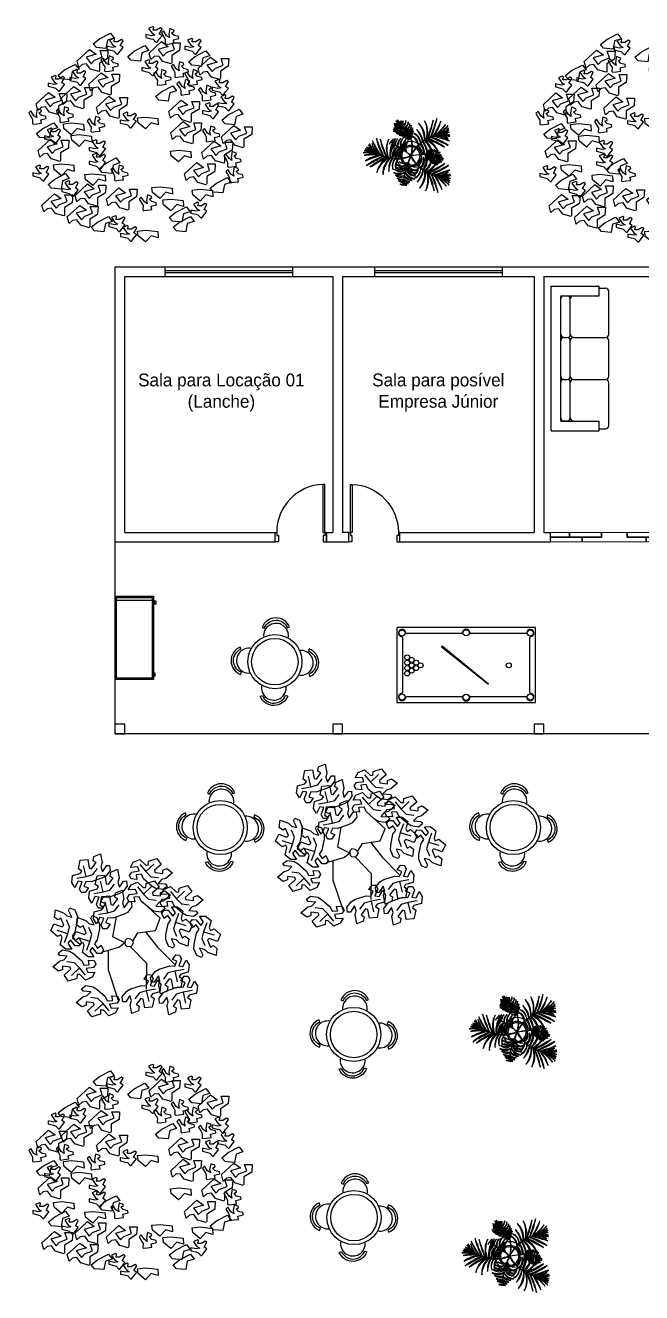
# Model space of a CAD drawing. Header units: metres. Extents: x 114 to 241, y 266 to 640.
# Drawn here: x 114.01 to 123.64, y 266.33 to 286.14 of the extents above; entities that cross this region are included whole.
import ezdxf

# ---------------------------------------------------------------- set-up
doc = ezdxf.new("R2010")
doc.units = ezdxf.units.M
for name, color, linetype in [('01', 1, 'Continuous'), ('02', 2, 'Continuous'), ('Carimbo', 7, 'Continuous'), ('GIRO', 1, 'Continuous'), ('HATCH', 9, 'Continuous'), ('PECAS', 150, 'Continuous')]:
    doc.layers.add(name, color=color, linetype=linetype)
doc.layers.add('Piso', color=251, linetype='Continuous', lineweight=9)
doc.layers.add('Portas', color=24, linetype='Continuous', lineweight=30)

# ---------------------------------------------------------------- blocks, each defined once
blk = doc.blocks.new('porta de correr 2 metros')
at = {"layer": 'Piso'}
for p, q in [((-15, 0), (-15, -200)), ((0, 0), (0, -200))]:
    blk.add_line(p, q, dxfattribs=at)
at = {"layer": 'Portas'}
for p, q in [((-7.5, 0), (-7.5, -80)), ((-7.5, -30), (0, -30)), ((-15, -50), (-7.5, -50)), ((-7.5, -80), (0, -80)), ((-7.5, -120), (-7.5, -200)), ((-7.5, -120), (0, -120)), ((-15, -150), (-7.5, -150)), ((-7.5, -170), (0, -170))]:
    blk.add_line(p, q, dxfattribs=at)
blk = doc.blocks.new('sofá_13')
for p, q in [((0, 0), (2.259, 0)), ((0, 0), (0, -0.75)), ((2.259, 0), (2.259, -0.75)), ((0.15, -0.15), (2.109, -0.15)), ((0.15, -0.15), (0.15, -0.75)), ((0.203, -0.15), (0.756, -0.15)), ((0.805, -0.15), (0.818, -0.15)), ((0.807, -0.19), (0.808, -0.2)), ((0.851, -0.15), (1.406, -0.15)), ((0.856, -0.15), (1.406, -0.15)), ((1.509, -0.15), (2.059, -0.15)), ((2.109, -0.15), (2.109, -0.75)), ((0.153, -0.2), (0.153, -0.25)), ((0.203, -0.3), (0.756, -0.3)), ((0.801, -0.2), (0.801, -0.25)), ((0.801, -0.35), (0.801, -0.85)), ((0.851, -0.3), (1.406, -0.3)), ((1.456, -0.2), (1.456, -0.25)), ((1.456, -0.35), (1.456, -0.85)), ((1.46, -0.201), (1.458, -0.266)), ((1.509, -0.3), (2.059, -0.3)), ((2.109, -0.2), (2.109, -0.25)), ((0, -0.75), (0.15, -0.75)), ((0.03, -0.75), (0.03, -0.85)), ((2.109, -0.75), (2.259, -0.75)), ((2.229, -0.75), (2.229, -0.85)), ((0.08, -0.9), (0.751, -0.9)), ((0.201, -0.9), (0.751, -0.9)), ((0.851, -0.9), (1.406, -0.9)), ((1.506, -0.9), (2.179, -0.9))]:
    blk.add_line(p, q)
for centre, start, end in [((0.201, -0.2), 90, 167.9467), ((0.756, -0.2), 12.0533, 90), ((0.851, -0.2), 90, 180), ((1.406, -0.2), 0, 90), ((1.41, -0.2), 358.3509, 90), ((1.509, -0.2), 90, 167.9467), ((2.059, -0.2), 0, 90), ((0.203, -0.25), 180, 270), ((0.204, -0.35), 90, 180), ((0.751, -0.35), 0, 90), ((0.756, -0.25), 270, 340.8019), ((0.851, -0.25), 180, 270), ((0.851, -0.35), 90, 180), ((1.406, -0.25), 270, 0), ((1.406, -0.35), 0, 90), ((1.506, -0.25), 199.1981, 270), ((1.511, -0.35), 90, 180), ((2.059, -0.25), 270, 0), ((2.059, -0.35), 0, 90), ((0.08, -0.85), 180, 270), ((0.751, -0.85), 270, 0), ((0.851, -0.85), 180, 270), ((1.406, -0.85), 270, 0), ((1.506, -0.85), 180, 270), ((2.179, -0.85), 270, 0)]:
    blk.add_arc(centre, 0.05, start, end)
blk = doc.blocks.new('P80D')
for points in [[(-0.025, 0.15), (-0.025, 0.9), (-0.055, 0.9), (-0.055, 0.15)], [(-0.8, 0.15), (-0.775, 0.15), (-0.775, 0.1), (-0.75, 0.1), (-0.75, 0), (-0.8, 0)], [(0, 0.15), (-0.025, 0.15), (-0.025, 0.1), (-0.05, 0.1), (-0.05, 0), (0, 0)]]:
    blk.add_lwpolyline(points, close=True)
at = {"layer": 'GIRO'}
blk.add_arc((-0.024375, 0.15), 0.750625, 92.3382787, 180, dxfattribs=at)
blk = doc.blocks.new('BRANCHT', base_point=(1.5479, 0.5508))
for p, q in [((1.5108, 0.6403), (1.5242, 0.6618)), ((1.5242, 0.6618), (1.5514, 0.6606)), ((1.5514, 0.6606), (1.5816, 0.6217)), ((1.5514, 0.6606), (1.5514, 0.6606)), ((1.5732, 0.6824), (1.6111, 0.6837)), ((1.5992, 0.6434), (1.5732, 0.6824)), ((1.6111, 0.6837), (1.648, 0.6556)), ((1.5265, 0.6072), (1.5108, 0.6403)), ((1.5503, 0.627), (1.5265, 0.6072)), ((1.5703, 0.5982), (1.5503, 0.627)), ((1.5523, 0.5724), (1.5703, 0.5982)), ((1.5816, 0.6217), (1.5992, 0.6434)), ((1.5992, 0.5824), (1.5872, 0.5378)), ((1.6201, 0.6399), (1.5992, 0.5824)), ((1.5992, 0.5824), (1.6679, 0.5616)), ((1.648, 0.6556), (1.6358, 0.6068)), ((1.6358, 0.6068), (1.6436, 0.5902)), ((1.6436, 0.5902), (1.6672, 0.6016)), ((1.6672, 0.6016), (1.71, 0.5631)), ((1.6672, 0.6016), (1.6672, 0.6016)), ((1.5364, 0.4709), (1.5375, 0.5003)), ((1.5375, 0.5003), (1.5523, 0.5724)), ((1.5872, 0.5378), (1.6066, 0.4922)), ((1.6355, 0.5374), (1.6246, 0.5265)), ((1.6246, 0.5265), (1.6441, 0.4809)), ((1.6895, 0.5182), (1.6355, 0.5374)), ((1.71, 0.5631), (1.6895, 0.5182)), ((1.5539, 0.4273), (1.5364, 0.4709)), ((1.585, 0.4137), (1.5539, 0.4273)), ((1.5723, 0.4742), (1.594, 0.4308)), ((1.6057, 0.467), (1.5723, 0.4742)), ((1.594, 0.4308), (1.585, 0.4137)), ((1.6261, 0.4466), (1.6057, 0.467)), ((1.68, 0.4275), (1.6261, 0.4466)), ((1.6441, 0.4809), (1.6634, 0.4921)), ((1.6634, 0.4921), (1.6859, 0.4739)), ((1.6859, 0.4739), (1.68, 0.4275))]:
    blk.add_line(p, q)
blk = doc.blocks.new('Albero-AJ')
for p, q in [((2.443, 2.199), (1.477, 3.086)), ((-1.248, 0.758), (-0.971, 2.311)), ((2.064, 1.238), (2.443, 2.199)), ((0.304, 0.425), (0.684, 1.053)), ((0.684, 1.053), (2.064, 1.238)), ((1.298, 1.136), (2.236, -0.056)), ((-0.317, 0.278), (-1.248, 0.758)), ((-0.317, 0.278), (-0.73, -0.056)), ((-0.304, 0.457), (-0.317, 0.278)), ((-0.317, 0.278), (-0.288, 0.126)), ((-0.151, 0.625), (-0.304, 0.457)), ((-0.288, 0.126), (-0.176, 0.034)), ((-0.176, 0.034), (0.061, -0.012)), ((0.142, 0.569), (-0.151, 0.625)), ((0.132, -0.018), (0.264, 0.133)), ((0.305, 0.426), (0.142, 0.569)), ((0.264, 0.133), (0.366, 0.319)), ((0.366, 0.319), (0.305, 0.426)), ((-0.73, -0.056), (-2.145, -0.462)), ((-1.635, -0.316), (-1.627, -1.829)), ((0.061, -0.012), (0.132, -0.018)), ((0.132, -0.018), (1.373, -1.312)), ((2.236, -0.056), (3.547, -1.386)), ((-1.627, -1.829), (-0.834, -4.195)), ((1.373, -1.312), (1.339, -3.344))]:
    blk.add_line(p, q)
at = {"xscale": 12, "yscale": 12, "zscale": 12}
for p, rotation in [((-2.712, 5.131), 120), ((1.336, 5.122), 59.99999999999999), ((-1.387, 3.916), 120), ((1.162, 3.366), 59.99999999999999), ((3.731, 3.007), 59.99999999999999), ((-1.018, 2.296), 120), ((-4.164, 1.377), 180), ((-2.436, 0.78), 180), ((-3.881, -0.954), 240), ((2.944, -1.586), 299.9999999999999), ((0.72, -3.125), 299.9999999999999), ((-2.049, -3.741), 240), ((3.596, -3.236), 299.9999999999999)]:
    blk.add_blockref('BRANCHT', p, dxfattribs=dict(at, rotation=rotation))
for p in [(3.014, 1.514), (5.217, 0.776)]:
    blk.add_blockref('BRANCHT', p, dxfattribs=at)
blk = doc.blocks.new('Bilhar2')
at = {"layer": 'HATCH', "color": 7}
for p, q in [((0.424, 2.051), (-0.423, 1.014)), ((-0.409, 1.002), (0.43, 2.046)), ((0.424, 2.051), (0.43, 2.046)), ((-0.423, 1.014), (-0.409, 1.002))]:
    blk.add_line(p, q, dxfattribs=at)
for centre, radius in [((-0.715, 2.98), 0.0688), ((0.715, 2.98), 0.0688), ((0.006, 2.5), 0.0553), ((-0.72, 1.55), 0.0691), ((0.72, 1.55), 0.0691), ((0.006, 0.533), 0.0553), ((-0.172, 0.232), 0.0553), ((-0.114, 0.334), 0.0553), ((-0.052, 0.434), 0.0553), ((-0.052, 0.232), 0.0553), ((0.006, 0.334), 0.0553), ((0.068, 0.434), 0.0553), ((0.068, 0.232), 0.0553), ((0.126, 0.334), 0.0553), ((0.188, 0.232), 0.0553), ((-0.715, 0.12), 0.0688), ((0.715, 0.12), 0.0688)]:
    blk.add_circle(centre, radius, dxfattribs=at)
at = {"layer": 'HATCH', "color": 150}
for centre, radius, start, end in [((-0.715, 2.98), 0.0817, 10.3139, 259.6861), ((-0.735, 2.87), 0.03, 0, 79.6861), ((-0.605, 3), 0.03, 190.3139, 270), ((0.605, 3), 0.03, 270, 349.6861), ((0.715, 2.98), 0.0817, 280.3139, 169.6861), ((0.735, 2.87), 0.03, 100.3139, 180), ((-0.72, 1.55), 0.0817, 97.8341, 262.1659), ((-0.735, 1.661), 0.03, 277.8341, 0), ((-0.735, 1.439), 0.03, 0, 82.1659), ((0.735, 1.661), 0.03, 180, 262.1659), ((0.735, 1.439), 0.03, 97.8341, 180), ((0.72, 1.55), 0.0817, 277.8341, 82.1659), ((-0.715, 0.12), 0.0817, 100.3139, 349.6861), ((-0.735, 0.23), 0.03, 280.3139, 0), ((-0.605, 0.1), 0.03, 90, 169.6861), ((0.605, 0.1), 0.03, 10.3139, 90), ((0.715, 0.12), 0.0817, 190.3139, 79.6861), ((0.735, 0.23), 0.03, 180, 259.6861)]:
    blk.add_arc(centre, radius, start, end, dxfattribs=at)
at = {"layer": 'PECAS', "color": 150}
for p, q in [((-0.835, 3.1), (-0.835, 0)), ((0.835, 3.1), (-0.835, 3.1)), ((-0.705, 2.87), (-0.705, 1.661)), ((0.605, 2.97), (-0.605, 2.97)), ((0.705, 1.661), (0.705, 2.87)), ((0.835, 0), (0.835, 3.1)), ((-0.705, 1.439), (-0.705, 0.23)), ((0.705, 0.23), (0.705, 1.439)), ((-0.835, 0), (0.835, 0)), ((-0.605, 0.13), (0.605, 0.13))]:
    blk.add_line(p, q, dxfattribs=at)
blk = doc.blocks.new('Churra130x060')
at = {"layer": '01'}
for p, q in [((0.59, -0.02), (0.59, -0.58)), ((-0.578, -0.6), (-0.578, -0.615)), ((-0.578, -0.605), (-0.564, -0.605)), ((-0.578, -0.61), (-0.564, -0.61)), ((-0.578, -0.615), (-0.564, -0.615)), ((-0.564, -0.615), (-0.564, -0.6)), ((0.52, -0.6), (0.52, -0.609)), ((0.52, -0.609), (0.587, -0.609)), ((0.573, -0.609), (0.534, -0.609)), ((0.534, -0.609), (0.534, -0.64)), ((0.534, -0.64), (0.573, -0.64)), ((0.573, -0.64), (0.573, -0.609)), ((0.587, -0.609), (0.587, -0.6))]:
    blk.add_line(p, q, dxfattribs=at)
for points in [[(-0.63, -0.58), (-0.63, -0.02), (0.63, -0.02), (0.63, -0.58)], [(-0.552, -0.624), (-0.552, -0.615), (-0.59, -0.615), (-0.59, -0.624)]]:
    blk.add_lwpolyline(points, close=True, dxfattribs=at)
at = {"layer": '02'}
blk.add_lwpolyline([(-0.65, -0.6), (-0.65, 0), (0.65, 0), (0.65, -0.6)], close=True, dxfattribs=at)
blk = doc.blocks.new('BRANCHO3', base_point=(16.71, 35.96))
for p, q in [((16.6899, 36.0349), (16.6698, 36.0256)), ((16.6698, 36.0256), (16.687, 36.001)), ((16.687, 36.001), (16.7014, 35.9918)), ((16.6956, 36.0318), (16.6899, 36.0349)), ((16.6927, 36.0165), (16.6956, 36.0318)), ((16.71, 36.0165), (16.6927, 36.0165)), ((16.7301, 36.0288), (16.71, 36.0165)), ((16.7243, 35.9979), (16.7387, 36.0226)), ((16.7387, 36.0226), (16.7301, 36.0288)), ((16.6554, 35.9949), (16.6554, 35.9795)), ((16.6841, 35.9887), (16.6554, 35.9949)), ((16.6554, 35.9795), (16.6812, 35.9733)), ((16.6812, 35.9733), (16.6927, 35.9702)), ((16.7014, 35.9918), (16.6841, 35.9887)), ((16.6927, 35.9702), (16.7071, 35.9548)), ((16.7071, 35.9548), (16.7128, 35.9548)), ((16.7128, 35.9548), (16.7243, 35.9702)), ((16.7387, 35.9887), (16.7243, 35.9979)), ((16.7243, 35.9702), (16.7387, 35.9887))]:
    blk.add_line(p, q)
blk = doc.blocks.new('BRANCHO2', base_point=(16.83, 36.07))
for p, q in [((16.7826, 36.0972), (16.8244, 36.1012)), ((16.7857, 36.0721), (16.7826, 36.0972)), ((16.8235, 36.041), (16.7857, 36.0721)), ((16.8534, 36.0726), (16.8235, 36.041)), ((16.8244, 36.1012), (16.8867, 36.0942)), ((16.8887, 36.0624), (16.8534, 36.0726)), ((16.8867, 36.0942), (16.8887, 36.0624))]:
    blk.add_line(p, q)
blk = doc.blocks.new('BRANCHO1', base_point=(16.66, 36.12))
for p, q in [((16.573, 36.1498), (16.6363, 36.2083)), ((16.6363, 36.2083), (16.6707, 36.1837)), ((16.7024, 36.1683), (16.6909, 36.2022)), ((16.6909, 36.2022), (16.7311, 36.2022)), ((16.7311, 36.2022), (16.7283, 36.1621)), ((16.5817, 36.1159), (16.573, 36.1498)), ((16.5989, 36.1313), (16.5817, 36.1159)), ((16.6219, 36.1344), (16.5989, 36.1313)), ((16.6707, 36.1837), (16.619, 36.1683)), ((16.619, 36.1683), (16.6449, 36.1344)), ((16.642, 36.1067), (16.6219, 36.1344)), ((16.6449, 36.1344), (16.6622, 36.1529)), ((16.6622, 36.1529), (16.7024, 36.1683)), ((16.7283, 36.1621), (16.688, 36.1375)), ((16.688, 36.1375), (16.688, 36.1005)), ((16.6851, 36.0944), (16.642, 36.1067)), ((16.688, 36.1005), (16.6851, 36.0944))]:
    blk.add_line(p, q)
blk = doc.blocks.new('Árvore13')
at = {"xscale": 3.048, "yscale": 3.048, "zscale": 3.048}
for name, p, rotation in [('BRANCHO2', (-0.591, 1.433), 33.69006752598449), ('BRANCHO3', (0.384, 1.433), 315.0000000000102), ('BRANCHO2', (-0.051, 1.238), 33.69006752598449), ('BRANCHO3', (-0.561, 1.006), 315.0000000000102), ('BRANCHO3', (0.536, 0.914), 315.0000000000102), ('BRANCHO2', (0.902, 1.158), 33.69006752598449), ('BRANCHO2', (-1.14, 0.945), 33.69006752598449), ('BRANCHO3', (0.262, 0.793), 315.0000000000102), ('BRANCHO3', (0.75, 0.793), 315.0000000000102), ('BRANCHO3', (0.628, 0.64), 315.0000000000102), ('BRANCHO3', (0.963, 0.549), 315.0000000000102), ('BRANCHO2', (0.384, 0.61), 33.69006752598449), ('BRANCHO3', (-1.689, 0.183), 315.0000000000102), ('BRANCHO3', (-1.262, 0.213), 315.0000000000102), ('BRANCHO2', (1.42, 0.244), 33.69006752598449), ('BRANCHO2', (-1.475, 0.031), 33.69006752598449), ('BRANCHO3', (-0.774, 0.061), 315.0000000000102), ('BRANCHO3', (1.024, -0.091), 315.0000000000102), ('BRANCHO2', (-0.5, -0.518), 33.69006752598449), ('BRANCHO3', (1.359, -0.488), 315.0000000000102), ('BRANCHO2', (-1.292, -0.762), 33.69006752598449), ('BRANCHO3', (-0.408, -0.701), 315.0000000000102), ('BRANCHO3', (1.39, -0.731), 315.0000000000102), ('BRANCHO2', (1.238, -0.823), 33.69006752598449), ('BRANCHO3', (0.037, -1.165), 315.0000000000102), ('BRANCHO2', (0.597, -1.28), 33.69006752598449), ('BRANCHO2', (-0.622, -1.432), 33.69006752598449), ('BRANCHO2', (0.658, -1.432), 33.69006752598449)]:
    blk.add_blockref(name, p, dxfattribs=dict(at, rotation=rotation))
for name, p in [('BRANCHO3', (0.232, 1.463)), ('BRANCHO3', (-0.378, 1.28)), ('BRANCHO1', (0.384, 1.189)), ('BRANCHO3', (0.841, 1.28)), ('BRANCHO1', (-0.744, 1.067)), ('BRANCHO1', (1.146, 0.945)), ('BRANCHO3', (-0.957, 0.793)), ('BRANCHO3', (0.171, 0.945)), ('BRANCHO3', (-1.292, 0.701)), ('BRANCHO1', (-0.561, 0.701)), ('BRANCHO3', (1.268, 0.64)), ('BRANCHO1', (-1.384, 0.396)), ('BRANCHO1', (-0.988, 0.488)), ('BRANCHO1', (-0.439, 0.335)), ('BRANCHO3', (1.359, 0.396)), ('BRANCHO1', (0.689, 0.274)), ('BRANCHO3', (1.116, 0.274)), ('BRANCHO3', (-0.17, 0.125)), ('BRANCHO2', (0.079, 0.183)), ('BRANCHO1', (0.719, -0.061)), ('BRANCHO3', (-1.353, -0.122)), ('BRANCHO2', (-1.079, 0.092)), ('BRANCHO2', (-0.957, -0.091)), ('BRANCHO1', (1.512, -0.122)), ('BRANCHO1', (-1.353, -0.335)), ('BRANCHO3', (-0.652, -0.305)), ('BRANCHO1', (1.207, -0.366)), ('BRANCHO3', (-0.652, -0.518)), ('BRANCHO2', (0.597, -0.335)), ('BRANCHO3', (-1.536, -0.701)), ('BRANCHO2', (-1.231, -0.549)), ('BRANCHO1', (0.933, -0.701)), ('BRANCHO3', (-1.079, -0.945)), ('BRANCHO1', (-0.774, -1.036)), ('BRANCHO2', (-0.744, -0.701)), ('BRANCHO1', (-1.292, -1.189)), ('BRANCHO1', (-0.286, -1.097)), ('BRANCHO2', (0.305, -0.904)), ('BRANCHO2', (0.933, -0.945)), ('BRANCHO1', (-0.896, -1.372)), ('BRANCHO2', (0.476, -1.097)), ('BRANCHO3', (0.933, -1.28)), ('BRANCHO3', (-0.347, -1.493)), ('BRANCHO3', (-0.165, -1.646)), ('BRANCHO2', (0.079, -1.585))]:
    blk.add_blockref(name, p, dxfattribs=at)
blk = doc.blocks.new('Terraço4lugaresP1')
for points in [[(0.193, 0.531), (0.226, 0.545, 0.666667), (-0.204, 0.537), (-0.17, 0.524, -0.666667)], [(-0.534, 0.197), (-0.549, 0.23, 0.666667), (-0.541, -0.2), (-0.527, -0.166, -0.666667)], [(0.527, -0.196), (0.541, -0.23, 0.666667), (0.533, 0.2), (0.52, 0.167, -0.666667)], [(-0.233, -0.545), (-0.2, -0.53, 0.666667), (0.163, -0.523), (0.196, -0.537, -0.666667)]]:
    blk.add_lwpolyline(points, format="xyb", close=True)
blk.add_circle((-0.004, 0), 0.423)
at = {"color": 252}
blk.add_circle((-0.004, 0), 0.363, dxfattribs=at)
for centre, start, end in [((0.014, 0.406), 349.0254, 186.09), ((-0.41, 0.017), 79.0254, 276.09), ((0.402, -0.017), 259.0254, 96.09), ((-0.021, -0.406), 169.0254, 6.09)]:
    blk.add_arc(centre, 0.194, start, end)
blk = doc.blocks.new('Planta15')
for points in [[(-0.191, 0.516, 0.196497), (-0.205, 0.568, -0.339351), (-0.189, 0.515, -0.001093), (-0.189, 0.514), (-0.231, 0.557, 0.109533), (-0.191, 0.51, -0.000646), (-0.19, 0.509, -0.146881), (-0.256, 0.51, 0.249702), (-0.183, 0.505, -0.008474), (-0.17, 0.497, -0.182999), (-0.255, 0.483, 0.227209), (-0.16, 0.49, -0.010091), (-0.146, 0.48, -0.182927), (-0.252, 0.457, 0.229826), (-0.139, 0.475, -0.008605), (-0.127, 0.466, -0.199295), (-0.26, 0.437, 0.221467), (-0.116, 0.456, -0.01266), (-0.101, 0.442, -0.241086), (-0.272, 0.417, 0.288134), (-0.093, 0.434, -0.014047), (-0.077, 0.416, -0.231299), (-0.265, 0.389, 0.289254), (-0.069, 0.407, -0.012414), (-0.057, 0.39, -0.248707), (-0.227, 0.358, 0.280333), (-0.049, 0.38, -0.010048), (-0.04, 0.366, -0.231558), (-0.176, 0.328, 0.285972), (-0.032, 0.353, -0.010639), (-0.024, 0.338, -0.236286), (-0.117, 0.3, 0.228942), (-0.019, 0.328, -0.010354), (-0.011, 0.312, -0.199826), (-0.084, 0.272, 0.275871), (-0.006, 0.3, -0.008857), (-0.001, 0.286, -0.154321), (-0.037, 0.258, 0.258261), (0.001, 0.28, -0.030774), (0.015, 0.23, 0.073569)], [(-0.191, 0.51, 0.027335), (-0.189, 0.514, -0.217634)], [(-0.183, 0.505, 0.005357), (-0.19, 0.509, 0.358744)], [(0.021, 0.229, 0.032904), (0.005, 0.283, 0.317856), (0.032, 0.325, -0.182485), (0.003, 0.29, 0.008732), (-0.002, 0.304, 0.237757), (0.043, 0.393, -0.181755), (-0.007, 0.316, 0.009722), (-0.015, 0.331, 0.260759), (0.038, 0.415, -0.17378), (-0.02, 0.341, 0.010192), (-0.028, 0.356, 0.252617), (0.03, 0.442, -0.260535), (-0.036, 0.368, 0.009886), (-0.045, 0.382, 0.378858), (0.009, 0.484, -0.346761), (-0.052, 0.393, 0.012354), (-0.065, 0.409, 0.373521), (-0.014, 0.511, -0.326048), (-0.073, 0.419, 0.014119), (-0.089, 0.437, 0.339397), (-0.04, 0.539, -0.281611), (-0.096, 0.444, 0.012773), (-0.112, 0.459, 0.238874), (-0.072, 0.556, -0.126845), (-0.123, 0.469, 0.008463), (-0.135, 0.478, 0.290901), (-0.117, 0.551, -0.182356), (-0.142, 0.484, 0.009727), (-0.156, 0.493, 0.225145), (-0.133, 0.551, -0.089929), (-0.166, 0.5, 0.008098), (-0.178, 0.508, 0.181535), (-0.158, 0.553, -0.001325), (-0.186, 0.512, 0.002449), (-0.189, 0.514, 0.34205)], [(-0.178, 0.508, 0.00522), (-0.186, 0.512, 0.34205)], [(-0.16, 0.49, 0.007412), (-0.17, 0.497, 0.358744)], [(-0.156, 0.493, 0.007423), (-0.166, 0.5, 0.34205)], [(-0.139, 0.475, 0.005504), (-0.146, 0.48, 0.358744)], [(-0.135, 0.478, 0.005521), (-0.142, 0.484, 0.34205)], [(-0.116, 0.456, 0.008601), (-0.127, 0.466, 0.358744)], [(-0.112, 0.459, 0.008676), (-0.123, 0.469, 0.34205)], [(-0.093, 0.434, 0.006309), (-0.101, 0.442, 0.358744)], [(-0.089, 0.437, 0.006196), (-0.096, 0.444, 0.34205)], [(-0.069, 0.407, 0.007289), (-0.077, 0.416, 0.358744)], [(-0.065, 0.409, 0.00709), (-0.073, 0.419, 0.34205)], [(0.141, -0.175, 0.008761), (0.156, -0.188, -0.228296), (0.068, -0.342, 0.30667), (0.162, -0.193, 0.016073), (0.192, -0.215, -0.111271), (0.105, -0.403, 0.196953), (0.2, -0.221, 0.010075), (0.22, -0.233, -0.174181), (0.14, -0.5, 0.2582), (0.228, -0.238, 0.009787), (0.248, -0.249, -0.175168), (0.234, -0.539, 0.249628), (0.253, -0.252, 0.007062), (0.268, -0.259, -0.026555), (0.368, -0.543, 0.070199), (0.285, -0.268, 0.016905), (0.322, -0.283, -0.011876), (0.427, -0.566, 0.083846), (0.33, -0.286, 0.015718), (0.365, -0.297, -0.031946), (0.49, -0.521, 0.11194), (0.374, -0.3, 0.008888), (0.394, -0.305, -0.036883), (0.559, -0.467, 0.081452), (0.407, -0.308, 0.009879), (0.43, -0.312, -0.057239), (0.601, -0.45, 0.118477), (0.446, -0.314, 0.017265), (0.486, -0.318, -0.090095), (0.607, -0.415, 0.156383), (0.494, -0.319, 0.018041), (0.537, -0.32, 0.144632), (0.613, -0.382, -0.03724), (0.538, -0.32, 0.005673), (0.551, -0.319, 0.137026), (0.624, -0.346, -0.07322), (0.546, -0.316, 0.11371), (0.626, -0.301, -0.016598), (0.557, -0.314, -0.007537), (0.539, -0.315, -0.091874), (0.623, -0.282, 0.164846), (0.538, -0.315, -0.034164), (0.459, -0.311, 0.198599), (0.588, -0.25, -0.116154), (0.434, -0.307, -0.022934), (0.382, -0.296, 0.108995), (0.611, -0.213, -0.031808), (0.368, -0.293, -0.015992), (0.332, -0.281, 0.083632), (0.593, -0.142, -0.011872), (0.323, -0.278, -0.018411), (0.284, -0.262, 0.071243), (0.536, -0.114, -0.026608), (0.269, -0.255, -0.007675), (0.253, -0.246, 0.145995), (0.389, -0.136, 0.012828), (0.395, -0.142, -0.011311), (0.389, -0.135, 0.016484), (0.4, -0.118, 0.048154), (0.419, -0.138, -0.044838), (0.402, -0.115, 0.018482), (0.412, -0.095, 0.057754), (0.431, -0.123, -0.061447), (0.415, -0.09, 0.017061), (0.423, -0.071, 0.101227), (0.443, -0.109, -0.102531), (0.426, -0.06, 0.029389), (0.436, -0.026, -0.003222), (0.439, -0.028, 0.225947), (0.465, -0.104, -0.181854), (0.448, -0.034, -0.008531), (0.458, -0.041, 0.247708), (0.486, -0.096, -0.143025), (0.464, -0.047, 0.219665), (0.51, -0.059, -0.099835), (0.465, -0.044, -0.21884), (0.514, -0.038, 0.315728), (0.465, -0.04, -0.001312), (0.488, -0.006, 0.181035), (0.461, -0.037, 0.00655), (0.45, -0.029, -0.089212), (0.478, 0.013, 0.223385), (0.441, -0.023, 0.00969), (0.429, -0.016, -0.181136), (0.472, 0.025, 0.289028), (0.422, -0.012, 0.007628), (0.41, -0.005, -0.125725), (0.462, 0.062, 0.079591), (0.435, 0.048, 0.023263), (0.427, 0.075, -0.036773), (0.439, 0.081, 0.041452), (0.426, 0.077, 0.223184), (0.245, 0.264, -0.007675), (0.261, 0.272, -0.026608), (0.532, 0.14, 0.071243), (0.275, 0.28, -0.018411), (0.314, 0.298, -0.011872), (0.588, 0.17, 0.083632), (0.323, 0.301, -0.015992), (0.358, 0.313, -0.031808), (0.603, 0.241, 0.108995), (0.372, 0.318, -0.022934), (0.423, 0.33, -0.116154), (0.58, 0.278, 0.198599), (0.448, 0.335, -0.034164), (0.528, 0.341, 0.164846), (0.613, 0.311, -0.091874), (0.529, 0.341, -0.005552), (0.541, 0.341, -0.016458), (0.61, 0.33, 0.11371), (0.53, 0.342, -0.07322), (0.607, 0.375, 0.137372), (0.535, 0.346, 0.003388), (0.527, 0.346, -0.03724), (0.6, 0.411, 0.144632), (0.526, 0.346, 0.018041), (0.484, 0.344, 0.156383), (0.593, 0.444, -0.090095), (0.475, 0.343, 0.017265), (0.435, 0.337, 0.118477), (0.586, 0.479, -0.057239), (0.42, 0.335, 0.009879), (0.397, 0.33, 0.081452), (0.544, 0.494, -0.036883), (0.384, 0.326, 0.008888), (0.364, 0.321, 0.11194), (0.473, 0.546, -0.031946), (0.355, 0.318, 0.015718), (0.32, 0.305, 0.083846), (0.409, 0.588, -0.011876), (0.312, 0.302, 0.016905), (0.276, 0.286, 0.070199), (0.351, 0.564, -0.026555), (0.259, 0.277, 0.007062), (0.244, 0.269, 0.249628), (0.217, 0.555, -0.175168), (0.24, 0.266, 0.009787), (0.22, 0.255, 0.2582), (0.124, 0.514, -0.174181), (0.213, 0.25, 0.010075), (0.193, 0.236, 0.196953), (0.092, 0.416, -0.111271), (0.185, 0.23, 0.016073), (0.156, 0.207, 0.30667), (0.056, 0.353, -0.228296), (0.15, 0.202, 0.008761), (0.135, 0.188, 0.022939)], [(-0.177, 0.137, -0.003274), (-0.192, 0.146, -0.185699), (-0.153, 0.277, 0.266584), (-0.204, 0.155, -0.007436), (-0.237, 0.178, -0.139054), (-0.198, 0.274, 0.196503), (-0.249, 0.187, -0.003728), (-0.265, 0.199, -0.030052), (-0.239, 0.241, 0.034089), (-0.265, 0.212, -0.093143), (-0.233, 0.275, 0.152286), (-0.279, 0.21, -0.003954), (-0.295, 0.223, -0.073333), (-0.268, 0.272, 0.103416), (-0.304, 0.23, -0.675485), (-0.307, 0.227, 0.229983), (-0.331, 0.187, -0.251353), (-0.299, 0.22, 0.004284), (-0.281, 0.206, 0.154749), (-0.31, 0.131, 0.140718), (-0.319, -0.027, -0.010568), (-0.343, -0.022, -0.175567), (-0.338, 0.268, 0.25167), (-0.347, -0.021, -0.007675), (-0.365, -0.017, -0.026608), (-0.473, 0.265, 0.071243), (-0.38, -0.012, -0.018411), (-0.421, 0.001, -0.011872), (-0.534, 0.281, 0.083632), (-0.43, 0.005, -0.015992), (-0.464, 0.02, -0.031808), (-0.594, 0.24, 0.108995), (-0.477, 0.026, -0.022934), (-0.523, 0.052, -0.116154), (-0.602, 0.197, 0.198599), (-0.544, 0.066, -0.034164), (-0.607, 0.115, 0.164846), (-0.649, 0.196, -0.091874), (-0.607, 0.116, -0.004117), (-0.614, 0.122, -0.016919), (-0.659, 0.179, 0.11371), (-0.608, 0.115, -0.07322), (-0.687, 0.144, 0.136761), (-0.615, 0.116, 0.00291), (-0.61, 0.111, -0.03724), (-0.708, 0.114, 0.144632), (-0.609, 0.111, 0.018041), (-0.577, 0.083, 0.156383), (-0.724, 0.085, -0.090095), (-0.57, 0.078, 0.017265), (-0.537, 0.055, 0.118477), (-0.743, 0.054, -0.057239), (-0.523, 0.046, 0.009879), (-0.504, 0.035, 0.081452), (-0.723, 0.014, -0.036883), (-0.492, 0.028, 0.008888), (-0.473, 0.019, 0.11194), (-0.706, -0.072, -0.031946), (-0.465, 0.015, 0.015718), (-0.431, 0, 0.083846), (-0.688, -0.147, -0.011876), (-0.423, -0.003, 0.016905), (-0.385, -0.016, 0.070199), (-0.629, -0.168, -0.026555), (-0.367, -0.021, 0.007062), (-0.351, -0.025, 0.249628), (-0.525, -0.253, -0.175168), (-0.345, -0.027, 0.009787), (-0.323, -0.031, 0.2582), (-0.429, -0.286, -0.174181), (-0.314, -0.033, 0.010075), (-0.291, -0.036, 0.196953), (-0.339, -0.237, -0.111271), (-0.281, -0.037, 0.016073), (-0.243, -0.04, 0.30667), (-0.27, -0.215, -0.228296), (-0.236, -0.041, 0.008761), (-0.215, -0.041, 0.022939)], [(-0.31, 0.131, -0.082287), (-0.265, 0.212, 0.030096)], [(-0.265, 0.199, 0.003081), (-0.267, 0.195, 0.176085)], [(-0.149, 0.169, -0.173161), (-0.109, 0.29, 0.285814), (-0.159, 0.159, 0.031249)], [(-0.122, 0.103, 0.01255), (-0.063, 0.07), (-0.063, 0.07, -0.023023), (0.004, 0.009, 0.13279), (0.015, 0.23, 0.358744)], [(-0.1, 0.204, -0.091), (-0.068, 0.265, 0.163378), (-0.116, 0.195, 0.047115)], [(-0.1, 0.204, 0.155297), (-0.098, 0.089, 0.249828)], [(-0.07, 0.074, -0.301093), (-0.06, 0.22, 0.247818)], [(-0.05, 0.223, 0.209929), (-0.066, 0.071, 0.247818)], [(-0.05, 0.223, -0.036015), (-0.035, 0.246, 0.068238), (-0.06, 0.22, 0.047136)], [(-0.049, 0.38, 0.007547), (-0.057, 0.39, 0.358744)], [(-0.045, 0.382, 0.007389), (-0.052, 0.393, 0.34205)], [(-0.032, 0.353, 0.008521), (-0.04, 0.366, 0.358744)], [(-0.028, 0.356, 0.008187), (-0.036, 0.368, 0.34205)], [(-0.019, 0.328, 0.006573), (-0.024, 0.338, 0.358744)], [(-0.015, 0.331, 0.006784), (-0.02, 0.341, 0.34205)], [(-0.006, 0.3, 0.007642), (-0.011, 0.312, 0.358744)], [(-0.002, 0.304, 0.007551), (-0.007, 0.316, 0.34205)], [(0.001, 0.28, 0.004076), (-0.001, 0.286, 0.358744)], [(0.005, 0.283, 0.004064), (0.003, 0.29, 0.34205)], [(0.115, 0.169, 0.07228), (0.016, 0.033, 0.116598), (0.021, 0.229, 0.34205)], [(0.118, 0.2, 0.294809), (0.035, 0.309, -0.150745), (0.107, 0.205, 0.100395)], [(0.107, 0.205, -0.043602), (0.115, 0.169)], [(0.116, 0.17, 0.058472), (0.118, 0.2, -0.195633)], [(0.139, 0.185, -0.008097), (0.153, 0.198, -0.087635), (0.188, 0.136)], [(0.156, 0.207, 0.003177), (0.15, 0.202, 0.34205)], [(0.158, 0.202, 0.002616), (0.153, 0.198, -0.017284)], [(0.206, 0.107, 0.174599), (0.158, 0.202, -0.016348), (0.187, 0.226, -0.096704)], [(0.193, 0.236, 0.004157), (0.185, 0.23, 0.34205)], [(0.194, 0.231, 0.003647), (0.187, 0.226, -0.017284)], [(0.187, 0.226, -0.096704), (0.253, 0.057, 0.065237), (0.244, 0.035, 0.000419), (0.243, 0.035), (0.243, 0.035, 0.001663), (0.228, 0.034, 0.085344)], [(0.22, 0.255, 0.003859), (0.213, 0.25, 0.34205)], [(0.221, 0.249, 0.003104), (0.214, 0.245, -0.017284)], [(0.244, 0.269, 0.002276), (0.24, 0.266, 0.34205)], [(0.245, 0.264, 0.001743), (0.241, 0.262, -0.017284)], [(0.276, 0.286, 0.008209), (0.259, 0.277, 0.34205)], [(0.275, 0.28, 0.007125), (0.261, 0.272, -0.017284)], [(0.32, 0.305, 0.003791), (0.312, 0.302, 0.34205)], [(0.323, 0.301, 0.004048), (0.314, 0.298, -0.017284)], [(0.364, 0.321, 0.004036), (0.355, 0.318, 0.34205)], [(0.372, 0.318, 0.006188), (0.358, 0.313, -0.017284)], [(0.397, 0.33, 0.005709), (0.384, 0.326, 0.34205)], [(0.435, 0.337, 0.006714), (0.42, 0.335, 0.34205)], [(0.448, 0.335, 0.010919), (0.423, 0.33, -0.017284)], [(0.484, 0.344, 0.003648), (0.475, 0.343, 0.34205)], [(0.527, 0.346, 0.000378), (0.526, 0.346, 0.34205)], [(0.529, 0.341, 0.000462), (0.528, 0.341, -0.017284)], [(0.535, 0.346, 0.010189), (0.53, 0.342, -0.07322)], [(-0.61, 0.111, 0.000378), (-0.609, 0.111, 0.040866)], [(-0.607, 0.115, -0.000462), (-0.607, 0.116)], [(-0.577, 0.083, 0.003648), (-0.57, 0.078, 0.040866)], [(-0.523, 0.052, -0.010919), (-0.544, 0.066)], [(-0.537, 0.055, 0.006714), (-0.523, 0.046, 0.040866)], [(-0.504, 0.035, 0.005709), (-0.492, 0.028, 0.040866)], [(-0.464, 0.02, -0.006188), (-0.477, 0.026)], [(-0.473, 0.019, 0.004036), (-0.465, 0.015, 0.040866)], [(-0.421, 0.001, -0.004048), (-0.43, 0.005)], [(-0.267, 0.195, 0.140523), (-0.312, -0.028, 0.010124), (-0.289, -0.031, -0.138829), (-0.239, 0.108, 0.106077), (-0.28, 0.04, -0.267567), (-0.206, 0.15, -0.007749), (-0.24, 0.174, 0.133418), (-0.296, 0.092, -0.197101), (-0.251, 0.182, -0.003808), (-0.267, 0.195)], [(-0.18, 0.133, -0.003436), (-0.196, 0.143, 0.029333), (-0.214, 0.131, 0.094066), (-0.28, -0.033, 0.016631), (-0.241, -0.036, -0.1786)], [(-0.209, 0.075, 0.144874), (-0.272, -0.012, -0.254884), (-0.202, 0.094, -0.048866)], [(-0.249, 0.187, 0.002878), (-0.237, 0.178)], [(-0.241, -0.036, -0.1786), (-0.211, 0.068, -0.008554)], [(-0.214, 0.131, -0.014945), (-0.198, 0.154, 0.056899), (-0.239, 0.108, 0.197286)], [(-0.218, 0.035, 0.090284), (-0.235, -0.036, 0.008097), (-0.216, -0.036, -0.027842)], [(-0.22, -0.011, 0.035297), (-0.23, -0.035, -0.366572), (-0.23, -0.035, -0.08219), (-0.22, 0.007, -0.031169)], [(-0.166, 0.068, 0.160202), (-0.22, 0.007, 0.366572)], [(-0.22, -0.011, -0.086364), (-0.182, 0.039)], [(-0.218, 0.034, -0.129352), (-0.154, 0.115, 0.431375), (-0.155, 0.115, 0.119795), (-0.211, 0.068)], [(-0.126, 0.099, 0.012738), (-0.066, 0.066, -0.023021), (0.001, 0.006, -0.095948), (-0.216, -0.036)], [(-0.215, -0.041, 0.094428), (0, 0, 0.040866), (-0.076, -0.206)], [(-0.209, 0.075, -0.017782), (-0.198, 0.083)], [(-0.204, 0.155, 0.000772), (-0.201, 0.152), (-0.2, 0.152)], [(-0.171, 0.106, 0.062421), (-0.202, 0.094, -0.163076)], [(-0.186, -0.035, -0.363818), (-0.114, 0.11, 0.196473), (-0.185, -0.035, 0.196473)], [(-0.143, 0.115, -0.088667), (-0.159, 0.159, 0.251822)], [(-0.149, 0.169, 0.075374), (-0.139, 0.113, 0.251822)], [(-0.102, 0.091, -0.204558), (-0.116, 0.195, 0.249828)], [(0.116, 0.163, 0.081515), (0.009, 0.008, -0.017284), (0.165, 0.029)], [(0.165, 0.024, 0.017381), (0.009, 0.003, 0.096116), (0.145, -0.172, 0.296259)], [(0.116, 0.17, 0.000734), (0.115, 0.169, 0.34205)], [(0.135, 0.188, 0.011195), (0.116, 0.17, 0.34205)], [(0.139, 0.185, 0.01382), (0.116, 0.163, -0.017284)], [(0.116, 0.163, -0.198813), (0.164, 0.006, 0.3682), (0.116, 0.163, 0.3682)], [(0.116, 0.163, 0.000079), (0.116, 0.163, -0.017284)], [(0.121, -0.15, 0.361519), (0.165, 0.006), (0.164, 0.004, -0.193822), (0.121, -0.15)], [(0.229, 0.029, 0.003303), (0.199, 0.027), (0.198, 0.026, 0.003031), (0.171, 0.024)], [(0.206, 0.107, -0.126631), (0.195, 0.029, 0.13356), (0.188, 0.136, 0.223815)], [(0.228, 0.034, 0.003276), (0.198, 0.032), (0.198, 0.031, 0.000136), (0.196, 0.031)], [(0.222, -0.229, 0.115228), (0.323, -0.071, -0.165702), (0.318, 0.022, 0.010075), (0.304, 0.025, 0.223516), (0.315, -0.087, -0.274752), (0.315, -0.088, -0.277747), (0.292, 0.027, 0.010686), (0.277, 0.028, 0.235094), (0.278, -0.056, -0.227839), (0.268, 0.029, 0.007496), (0.257, 0.03), (0.257, 0.03, 0.002637), (0.253, 0.03, 0.198541), (0.246, -0.039, -0.273693), (0.242, 0.03, 0.001461), (0.229, 0.029, -0.133271)], [(0.253, 0.03, 0.006612), (0.244, 0.03, 0.000167), (0.242, 0.03)], [(0.255, 0.035, 0.007542), (0.244, 0.035)], [(0.256, 0.038, 0.010093), (0.253, 0.057, 0.111381)], [(0.257, 0.035, -0.004103), (0.257, 0.03, 0.002389), (0.256, 0.035, 0.111381)], [(0.258, 0.065, -0.018916), (0.258, 0.045, 0.004427)], [(0.277, 0.028, 0.006543), (0.268, 0.029)], [(0.304, 0.025, 0.008533), (0.292, 0.027)], [(0.328, 0.02, 0.007554), (0.318, 0.022)], [(0.322, 0.086, 0.002128), (0.321, 0.09, 0.15929)], [(0.333, 0.054, 0.007874), (0.329, 0.067, 0.15929)], [(0.345, 0.016, 0.002294), (0.342, 0.016, 0.007554)], [(0.342, -0.046, 0.034379), (0.345, -0.006, 0.010152), (0.343, 0.01, -0.043508)], [(0.345, -0.006, 0.019311), (0.345, 0.016, 0.255482)], [(0.355, 0.012, 0.007913), (0.345, 0.016, 0.002294)], [(0.382, 0.002, 0.006328), (0.374, 0.006)], [(0.423, 0.073, 0.001867), (0.422, 0.076, 0.175567)], [(0.426, 0.077, -0.001977), (0.427, 0.075, 0.0174)], [(0.435, 0.048, -0.001729), (0.435, 0.046, 0.001174), (0.434, 0.048, 0.175567)], [(-0.431, 0, 0.003791), (-0.423, -0.003, 0.040866)], [(-0.385, -0.016, 0.008209), (-0.367, -0.021, 0.040866)], [(-0.365, -0.017, -0.007125), (-0.38, -0.012)], [(-0.351, -0.025, 0.002276), (-0.345, -0.027, 0.040866)], [(-0.343, -0.022, -0.001743), (-0.347, -0.021)], [(-0.323, -0.031, 0.003859), (-0.314, -0.033, 0.040866)], [(-0.312, -0.028, -0.003104), (-0.319, -0.027)], [(-0.291, -0.036, 0.004157), (-0.281, -0.037, 0.040866)], [(-0.28, -0.033, -0.003885), (-0.289, -0.031)], [(-0.08, -0.204, -0.239912), (-0.252, -0.206, 0.377655), (-0.076, -0.205, 0.00101), (-0.076, -0.206, 0.007709), (-0.086, -0.246, -0.252386), (-0.266, -0.252, 0.386946), (-0.087, -0.249, 0.011413), (-0.1, -0.308, -0.181744), (-0.233, -0.295, 0.267567), (-0.102, -0.321, 0.007749), (-0.109, -0.362, -0.133418), (-0.207, -0.343, 0.197101), (-0.111, -0.376, 0.004676), (-0.115, -0.401, -0.102074), (-0.189, -0.381, 0.152625), (-0.116, -0.413, 0.004284), (-0.118, -0.436, -0.251353), (-0.165, -0.435, 0.229983), (-0.119, -0.447, -0.014727), (-0.117, -0.446, 0.108264), (-0.06, -0.451, -0.073333), (-0.113, -0.436, -0.003954), (-0.111, -0.415, 0.152286), (-0.033, -0.428, -0.108204), (-0.11, -0.401, -0.004457), (-0.106, -0.377, 0.196503), (-0.009, -0.402, -0.139054), (-0.104, -0.362, -0.007436), (-0.098, -0.323, 0.266584), (0.025, -0.372, -0.185699), (-0.095, -0.308, -0.010962), (-0.082, -0.251, 0.384218), (0.065, -0.351, -0.251822), (-0.081, -0.247, -0.007733), (-0.071, -0.207, 0.00108), (-0.07, -0.208, 0.37654), (0.076, -0.304, -0.039649), (0.047, -0.298, 0.290155), (0.124, -0.187, 0.022939)], [(-0.243, -0.04, 0.003177), (-0.236, -0.041, 0.040866)], [(-0.235, -0.036, -0.002616), (-0.241, -0.036)], [(-0.21, -0.061, 0.237435), (-0.235, -0.172, -0.008495), (-0.24, -0.169, 0.01585), (-0.234, -0.175, 0.048298), (-0.225, -0.198, -0.020925), (-0.227, -0.18, 0.248521), (-0.103, -0.193, 0.02818)], [(-0.235, -0.172, 0.005309), (-0.234, -0.175, -0.020925)], [(-0.117, -0.185, -0.14981), (-0.227, -0.175, -0.124183), (-0.207, -0.073, 0.098921)], [(-0.227, -0.18, -0.005146), (-0.227, -0.175, 0.369533)], [(-0.161, -0.148, -0.081837), (-0.22, -0.13, 0.153952), (-0.146, -0.162, 0.041473)], [(-0.189, -0.041, 0.058472), (-0.21, -0.061, -0.020925)], [(-0.207, -0.073, -0.043602), (-0.188, -0.04, 0.369533)], [(-0.045, -0.108, -0.290683), (-0.185, -0.087, 0.200061), (-0.04, -0.096, 0.204545)], [(-0.161, -0.148, 0.148044), (-0.052, -0.13, 0.236606)], [(-0.055, -0.138, -0.183268), (-0.146, -0.162, 0.232701)], [(-0.117, -0.185, 0.075449), (-0.064, -0.165, 0.232803)], [(-0.103, -0.193, 0.085229), (-0.065, -0.169, 0.351414)], [(0.141, -0.175, -0.094945), (0.005, -0.001, 0.041167), (-0.071, -0.207, 0.086941)], [(-0.06, -0.17, 0.097476), (-0.037, -0.216, 0.362473)], [(-0.059, -0.166, 0.089256), (-0.018, -0.219, 0.239259)], [(0.034, -0.218, -0.229229), (-0.05, -0.139)], [(-0.048, -0.132, 0.179749), (0.055, -0.215, -0.347789)], [(-0.035, -0.097, 0.200478), (0.092, -0.17, -0.295535), (-0.039, -0.108)], [(0.113, -0.193, -0.096277), (0.077, -0.266, -0.142028), (-0.018, -0.219, 0.058444)], [(0.12, -0.156, -0.043602), (0.113, -0.193, 0.294809)], [(0.124, -0.187, 0.058472), (0.121, -0.157, 0.359478)], [(0.145, -0.172, 0.007571), (0.158, -0.183, 0.088511)], [(0.162, -0.193, -0.003177), (0.156, -0.188, 0.086941)], [(0.158, -0.183, 0.088511), (0.192, -0.12, -0.078713)], [(0.158, -0.183, 0.002388), (0.162, -0.187, 0.296259)], [(0.21, -0.088, -0.180095), (0.162, -0.187, 0.017102), (0.194, -0.21, 0.111381), (0.258, -0.013, -0.201249), (0.201, -0.215, 0.010644), (0.222, -0.229, 0.115228)], [(0.192, -0.12, 0.137722), (0.198, -0.009, -0.127824), (0.21, -0.088)], [(0.327, -0.06, -0.007097), (0.323, -0.071)], [(0.332, -0.089, 0.006456), (0.334, -0.082, 0.010152)], [(0.382, -0.125, -0.00192), (0.38, -0.127)], [(0.389, -0.136, 0.001072), (0.389, -0.135, -0.001751)], [(0.396, -0.104, -0.003128), (0.393, -0.109)], [(0.41, -0.011, 0.0086), (0.399, -0.005)], [(0.4, -0.118, 0.003123), (0.402, -0.115, -0.001751)], [(0.411, -0.078, -0.004325), (0.408, -0.084)], [(0.412, -0.095, 0.004534), (0.415, -0.09, -0.001751)], [(0.427, -0.02, 0.005519), (0.42, -0.017)], [(0.425, -0.049, -0.007156), (0.42, -0.06)], [(0.423, -0.071, 0.00889), (0.426, -0.06, -0.001751)], [(0.436, -0.026, 0.002558), (0.436, -0.023, -0.001751), (0.435, -0.025)], [(0.448, -0.034, 0.007421), (0.439, -0.028)], [(-0.109, -0.362, 0.002559), (-0.111, -0.376)], [(-0.104, -0.362, 0.002878), (-0.106, -0.377, 0.086941)], [(-0.1, -0.308, 0.002406), (-0.102, -0.321)], [(-0.095, -0.308, 0.002758), (-0.098, -0.323, 0.086941)], [(-0.086, -0.246, 0.000569), (-0.087, -0.249)], [(-0.081, -0.247, 0.00072), (-0.082, -0.251, 0.086941)], [(-0.074, -0.2, -0.009368), (-0.08, -0.204, 0.377655)], [(-0.076, -0.205, 0.003168), (-0.075, -0.204, 0.391787)], [(-0.071, -0.206, 0.003602), (-0.07, -0.208, -0.039649)], [(-0.037, -0.216, 0.246361), (0.075, -0.268, -0.048035), (0.046, -0.298, -0.195329), (-0.065, -0.209, 0.032147)], [(0.034, -0.218, 0.109806), (0.092, -0.223, -0.050161), (0.055, -0.215, 0.069557)], [(0.046, -0.298, -0.001903), (0.045, -0.299, 0.004287), (0.047, -0.298, 0.359478)], [(0.077, -0.266, -0.003736), (0.075, -0.268, 0.294809)], [(0.2, -0.221, -0.004157), (0.192, -0.215, 0.086941)], [(0.194, -0.21, 0.003647), (0.201, -0.215, 0.296259)], [(0.228, -0.238, -0.003859), (0.22, -0.233, 0.086941)], [(0.222, -0.229, 0.003104), (0.228, -0.232, 0.296259)], [(0.253, -0.252, -0.002276), (0.248, -0.249, 0.086941)], [(0.25, -0.245, 0.001743), (0.253, -0.246, 0.296259)], [(0.285, -0.268, -0.008209), (0.268, -0.259, 0.086941)], [(0.269, -0.255, 0.007125), (0.284, -0.262, 0.296259)], [(0.33, -0.286, -0.003791), (0.322, -0.283, 0.086941)], [(0.323, -0.278, 0.004048), (0.332, -0.281, 0.296259)], [(0.374, -0.3, -0.004036), (0.365, -0.297, 0.086941)], [(0.368, -0.293, 0.006188), (0.382, -0.296, 0.296259)], [(0.407, -0.308, -0.005709), (0.394, -0.305, 0.086941)], [(0.446, -0.314, -0.006714), (0.43, -0.312, 0.086941)], [(0.434, -0.307, 0.010919), (0.459, -0.311, 0.296259)], [(0.494, -0.319, -0.003648), (0.486, -0.318, 0.086941)], [(0.538, -0.32, -0.000378), (0.537, -0.32, 0.086941)], [(0.538, -0.315, 0.000462), (0.539, -0.315, 0.296259)], [(0.546, -0.316, 0.002523), (0.557, -0.314, -0.11371)], [(0.551, -0.319, -0.010528), (0.546, -0.316, 0.07322)], [(-0.118, -0.436, 0.001961), (-0.119, -0.447)], [(-0.115, -0.401, 0.00239), (-0.116, -0.413)], [(-0.113, -0.436, 0.00206), (-0.114, -0.447, 0.086941)], [(-0.11, -0.401, 0.002622), (-0.111, -0.415, 0.086941)]]:
    blk.add_lwpolyline(points, format="xyb")
for points in [[(0.321, 0.09, 0.115579), (0.214, 0.245, 0.010644), (0.194, 0.231, -0.167673), (0.258, 0.065, -0.142219), (0.298, 0.098, 0.155825), (0.258, 0.045, -0.009453), (0.257, 0.035, -0.007959), (0.269, 0.034, -0.262459), (0.315, 0.1, -0.877804), (0.315, 0.099, 0.174709), (0.279, 0.033, -0.010156), (0.293, 0.032, -0.181292)], [(0.332, 0.099, 0.16797), (0.221, 0.249, -0.010568), (0.241, 0.262, -0.155772), (0.422, 0.076, 0.275998), (0.375, 0.011, 0.014133), (0.356, 0.017, -0.324541), (0.408, 0.092, 0.371884), (0.346, 0.02, 0.000895), (0.345, 0.021, 0.042814), (0.339, 0.069, -0.179613), (0.38, 0.102, 0.171025), (0.337, 0.078, 0.01758), (0.332, 0.098, -0.026095), (0.339, 0.103, 0.023285)], [(0.256, 0.035, 0.002037), (0.256, 0.038, 0.0089), (0.255, 0.035, -0.001059)], [(0.329, 0.067, 0.0126), (0.322, 0.086, 0.179793), (0.305, 0.03, -0.009882), (0.319, 0.027, -0.14276)], [(0.342, 0.016, 0.00954), (0.328, 0.02, 0.130425), (0.327, -0.06, 0.043508), (0.343, 0.01, 0.003944)], [(0.34, 0.022, 0.020296), (0.333, 0.054, 0.100431), (0.329, 0.025, -0.0083)], [(0.355, 0.012, -0.014048), (0.374, 0.006, 0.213683), (0.393, -0.109, -0.011603), (0.382, -0.125, -0.200309)], [(0.382, 0.002, -0.01269), (0.399, -0.005, 0.140639), (0.408, -0.084, -0.013396), (0.396, -0.104, -0.173266)], [(0.401, -0.001, -0.154716), (0.434, 0.048, 0.016225), (0.423, 0.073, 0.227894), (0.383, 0.007, -0.012327)], [(0.228, -0.232, 0.158963), (0.332, -0.089, 0.074113), (0.358, -0.122, -0.076439), (0.334, -0.082, 0.032369), (0.342, -0.046, 0.149616), (0.38, -0.127, -0.104074), (0.25, -0.245, -0.010568)], [(0.411, -0.078, -0.114415), (0.41, -0.011, -0.008615), (0.42, -0.017, 0.100649), (0.42, -0.06, -0.011597)], [(0.435, -0.025, 0.006549), (0.427, -0.02, 0.056536), (0.425, -0.049, 0.015222)]]:
    blk.add_lwpolyline(points, format="xyb", close=True)
for centre, radius, start, end in [((0.554, 1.256), 1.342, 230.0922, 230.5417), ((0.554, 1.256), 1.337, 230.1054, 230.5776), ((0.554, 1.256), 1.342, 231.5236, 231.9051), ((0.554, 1.256), 1.337, 231.4837, 231.9051), ((0.409, -0.711), 1.06, 82.8282, 83.4385), ((-0.601, 0.26), 0.145, 264.4592, 266.9317), ((0.199, 0.803), 1.06, 219.9318, 220.4366), ((0.554, 1.256), 1.342, 233.1429, 233.7294), ((0.554, 1.256), 1.342, 235.5053, 235.6228), ((0.554, 1.256), 1.342, 235.6941, 236.0568), ((0.554, 1.256), 1.337, 235.6966, 236.1018), ((0.554, 1.256), 1.342, 236.8442, 239.3498), ((0.554, 1.256), 1.337, 236.8522, 239.4668), ((-0.094, -0.075), 0.189, 104.628, 115.6788), ((-0.14, -0.023), 0.133, 91.5909, 99.3977), ((-0.051, -0.098), 0.189, 105.1765, 123.4739), ((-0.098, -0.046), 0.133, 92.7224, 109.7379), ((0.005, 0.005), 0.164, 150.2809, 152.7556), ((0.385, -2.238), 2.277, 94.7756, 95.3827), ((0.245, -0.325), 0.36, 84.6851, 86.2418), ((0.245, -0.325), 0.36, 80.493, 82.3576), ((0.245, -0.325), 0.36, 76.54, 78.2282), ((0.059, 0.013), 0.286, 17.284, 17.5039), ((0.059, 0.013), 0.286, 11.3516, 13.2554), ((0.245, -0.325), 0.36, 73.9118, 74.6379), ((0.245, -0.325), 0.36, 72.0853, 73.7068), ((0.245, -0.325), 0.36, 67.4271, 68.8464), ((0.29, -0.226), 0.251, 61.562, 63.9436), ((0.245, -0.325), 0.36, 59.2922, 60.5615), ((0.245, -0.325), 0.36, 55.3685, 57.0714), ((0.372, -0.155), 0.148, 51.0965, 52.9783), ((0.465, -0.04), 0, 0, 0), ((0.1, -0.116), 0.189, 206.8096, 209.3866)]:
    blk.add_arc(centre, radius, start, end)
at = {"layer": '01'}
for points in [[(-0.06, 0.22, 0.047136), (-0.1, 0.204, -0.091)], [(0.015, 0.23, 0.073569), (-0.05, 0.223, -0.036015)], [(0.107, 0.205, 0.100395), (0.021, 0.229, 0.032904)], [(0.135, 0.188, 0.022939), (0.118, 0.2, 0.294809)], [(-0.22, 0.007, -0.031169), (-0.218, 0.035, 0.090284)], [(-0.211, 0.068, -0.008554), (-0.209, 0.075, 0.144874)], [(-0.202, 0.094, -0.048866), (-0.18, 0.133, -0.003436)], [(-0.159, 0.159, 0.031249), (-0.177, 0.137, -0.003274)], [(-0.116, 0.195, 0.047115), (-0.149, 0.169, -0.173161)], [(0.188, 0.135, 0.078713), (0.139, 0.185, -0.008097)], [(0.228, 0.034, 0.085344), (0.206, 0.107, 0.174599)], [(0.229, 0.029, -0.133271), (0.21, -0.088, -0.180095)], [(-0.216, -0.036, -0.027842), (-0.22, -0.011), (-0.22, -0.011, 0.035297)], [(-0.215, -0.041, 0.022939), (-0.21, -0.061, 0.237435)], [(-0.207, -0.073, 0.098921), (-0.161, -0.148, -0.081837)], [(-0.146, -0.162, 0.041473), (-0.117, -0.185, -0.14981)], [(-0.103, -0.193, 0.02818), (-0.08, -0.204, -0.239912)], [(0.055, -0.215, 0.069557), (0.113, -0.193, -0.096277)], [(0.124, -0.187, 0.022939), (0.141, -0.175, 0.008761)], [(0.192, -0.12, -0.078713), (0.145, -0.172, 0.007571)], [(-0.065, -0.209, 0.032147), (-0.037, -0.216, 0.246361)], [(-0.018, -0.219, 0.058444), (0.034, -0.218, 0.109806)]]:
    blk.add_lwpolyline(points, format="xyb", dxfattribs=at)
for radius, start, end in [(0.164, 158.3925, 193.2465), (0.144, 149.0635, 194.1026), (0.164, 136.535, 142.2522), (0.144, 143.5111, 145.7908), (0.144, 140.0145, 141.5074), (0.164, 124.3105, 132.8357), (0.144, 128.83, 137.8785), (0.144, 82.0813, 123.5355), (0.164, 83.3119, 118.7253), (0.164, 58.013, 81.5314), (0.144, 59.105, 80.0669), (0.144, 8.8034, 57.1045), (0.144, 304.7211, 6.8172), (0.164, 12.9611, 56.2484), (0.164, 195.0111, 222.2749), (0.144, 196.1031, 229.8911), (0.164, 229.2045, 241.2665), (0.144, 237.5228, 246.934), (0.164, 245.139, 247.4741), (0.164, 249.2245, 252.3538), (0.144, 248.9221, 262.6562), (0.164, 257.2543, 274.6005), (0.144, 272.1361, 302.7206), (0.164, 282.2951, 303.8126), (0.164, 305.5772, 347.9421)]:
    blk.add_arc((0.005, 0.005), radius, start, end, dxfattribs=at)

msp = doc.modelspace()

# ---------------------------------------------------------------- linework, layer by layer
at = {"layer": 'Carimbo'}
for p, q in [((115.409, 282.362), (131.409, 282.362)), ((115.409, 275.062), (115.409, 282.362)), ((116.184, 282.362), (118.184, 282.362)), ((116.184, 282.362), (116.184, 282.212)), ((116.184, 282.302), (118.184, 282.302)), ((116.184, 282.272), (118.184, 282.272)), ((118.184, 282.212), (118.184, 282.362)), ((118.184, 282.212), (118.184, 282.362)), ((119.459, 282.362), (121.459, 282.362)), ((119.459, 282.362), (119.459, 282.212)), ((119.459, 282.302), (121.459, 282.302)), ((119.459, 282.272), (121.459, 282.272)), ((121.459, 282.212), (121.459, 282.362)), ((121.459, 282.212), (121.459, 282.362)), ((115.559, 282.212), (118.559, 282.212)), ((115.559, 278.907), (115.559, 282.212)), ((115.559, 282.212), (118.809, 282.212)), ((116.184, 282.212), (118.184, 282.212)), ((118.809, 282.212), (118.809, 278.212)), ((118.959, 282.212), (118.959, 278.212)), ((118.959, 282.212), (121.959, 282.212)), ((119.459, 282.212), (121.459, 282.212)), ((121.959, 282.212), (121.959, 278.212)), ((122.109, 282.212), (122.109, 278.212)), ((122.109, 282.212), (128.109, 282.212)), ((115.559, 278.212), (115.559, 279.062)), ((115.559, 278.212), (117.909, 278.212)), ((118.709, 278.212), (118.709, 278.062)), ((118.709, 278.212), (118.809, 278.212)), ((119.059, 278.212), (118.959, 278.212)), ((119.059, 278.062), (119.059, 278.212)), ((119.859, 278.212), (121.959, 278.212)), ((122.109, 278.212), (122.209, 278.212)), ((122.209, 278.212), (122.209, 278.062)), ((115.409, 278.062), (117.909, 278.062)), ((118.709, 278.062), (119.059, 278.062)), ((119.859, 278.062), (122.209, 278.062)), ((115.559, 275.212), (115.409, 275.212)), ((115.559, 275.062), (115.559, 275.212)), ((118.959, 275.212), (118.809, 275.212)), ((118.809, 275.212), (118.809, 275.062)), ((118.959, 275.062), (118.959, 275.212)), ((122.109, 275.212), (121.959, 275.212)), ((121.959, 275.212), (121.959, 275.062)), ((122.109, 275.062), (122.109, 275.212)), ((128.109, 275.062), (115.409, 275.062)), ((115.409, 275.062), (115.559, 275.062)), ((118.809, 275.062), (118.959, 275.062)), ((121.959, 275.062), (122.109, 275.062))]:
    msp.add_line(p, q, dxfattribs=at)

# ---------------------------------------------------------------- block references
for name, p, zscale in [('Árvore13', (115.823, 284.423), 0.001), ('Árvore13', (123.749, 284.413), 0.001), ('Planta15', (120.025, 284.09), 0.001000000000000001), ('Terraço4lugaresP1', (117.909, 276.19), 0.001000000000000001), ('Terraço4lugaresP1', (117.055, 273.598), 0.001000000000000001), ('Terraço4lugaresP1', (121.636, 273.598), 0.001000000000000001), ('Terraço4lugaresP1', (119.141, 270.365), 0.001000000000000001), ('Planta15', (121.685, 270.399), 0.001000000000000001), ('Árvore13', (115.823, 268.206), 0.001), ('Terraço4lugaresP1', (119.145, 267.503), 0.001000000000000001), ('Planta15', (121.568, 266.896), 0.001000000000000001)]:
    msp.add_blockref(name, p, dxfattribs=dict(at, zscale=zscale))
at = {"layer": 'Carimbo', "rotation": 90}
msp.add_blockref('sofá_13', (122.221, 279.8), dxfattribs=at)
at = {"layer": 'Carimbo'}
msp.add_blockref('P80D', (118.709, 278.062), dxfattribs=at)
at = {"layer": 'Carimbo', "xscale": -1}
msp.add_blockref('P80D', (119.059, 278.062), dxfattribs=at)
at = {"layer": 'Carimbo'}
for name, p, xscale, yscale, zscale, rotation in [('porta de correr 2 metros', (122.209, 278.212), 0.009999999999990905, 0.009999999999990905, 0.01, 90), ('Bilhar2', (119.809, 276.138), 0.6999999999999886, 0.6999999999999886, 0.001, 270)]:
    msp.add_blockref(name, p, dxfattribs=dict(at, xscale=xscale, yscale=yscale, zscale=zscale, rotation=rotation))
at = {"layer": 'Carimbo', "zscale": 0.001, "rotation": 90}
msp.add_blockref('Churra130x060', (115.409, 276.562), dxfattribs=at)
at = {"layer": 'Carimbo', "yscale": 0.2, "zscale": 0.001}
for p, xscale in [((119.137, 273.141), 0.1999999999999993), ((115.625, 271.74), 0.2)]:
    msp.add_blockref('Albero-AJ', p, dxfattribs=dict(at, xscale=xscale))

# ---------------------------------------------------------------- texts
at = {"layer": 'Carimbo', "char_height": 0.2, "attachment_point": 2}
for s, insert, width in [('Sala para Locação 01\\P(Lanche)', (117.069, 280.693), 3.02207), ('Sala para posível Empresa Júnior', (120.459, 280.693), 3)]:
    msp.add_mtext(s, dxfattribs=dict(at, insert=insert, width=width))

doc.saveas('drawing.dxf')
